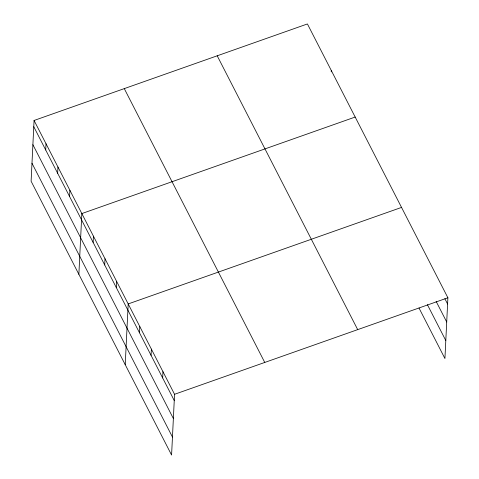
<?xml version="1.0" encoding="UTF-8"?>
<svg xmlns="http://www.w3.org/2000/svg" width="479" height="479" viewBox="0 0 479 479"><rect width="100%" height="100%" fill="white"/><g stroke="black" fill="none" stroke-linecap="round" stroke-linejoin="round"><path stroke-width="0.72" d="M34.075 120.468L31.105 181.224L171.584 455.05L174.554 394.295L34.075 120.468L307.416 23.95L447.895 297.776L444.925 358.531L419.017 308.039M45.715 149.987L46.02 143.742M57.654 173.26L57.959 167.015M69.593 196.534L69.898 190.295M78.867 274.323L81.837 213.568L355.179 117.05M93.124 242.398L93.429 236.159M104.709 264.989L105.015 258.75M116.301 287.58L116.607 281.341M125.223 364.687L128.198 303.931L401.54 207.413M139.479 332.761L139.784 326.522M151.071 355.352L151.376 349.113M162.656 377.943L162.962 371.704M331.234 71.886L331.3 70.503M174.554 394.295L447.895 297.776M444.865 298.704L447.59 304.015M436.141 301.411L446.709 322.008M427.394 304.662L445.805 340.545M217.215 55.803L357.693 329.624M124.283 88.615L264.755 362.441M33.77 126.707L174.248 400.534M32.889 144.7L173.368 418.526M31.985 163.237L172.464 437.058"/></g></svg>
